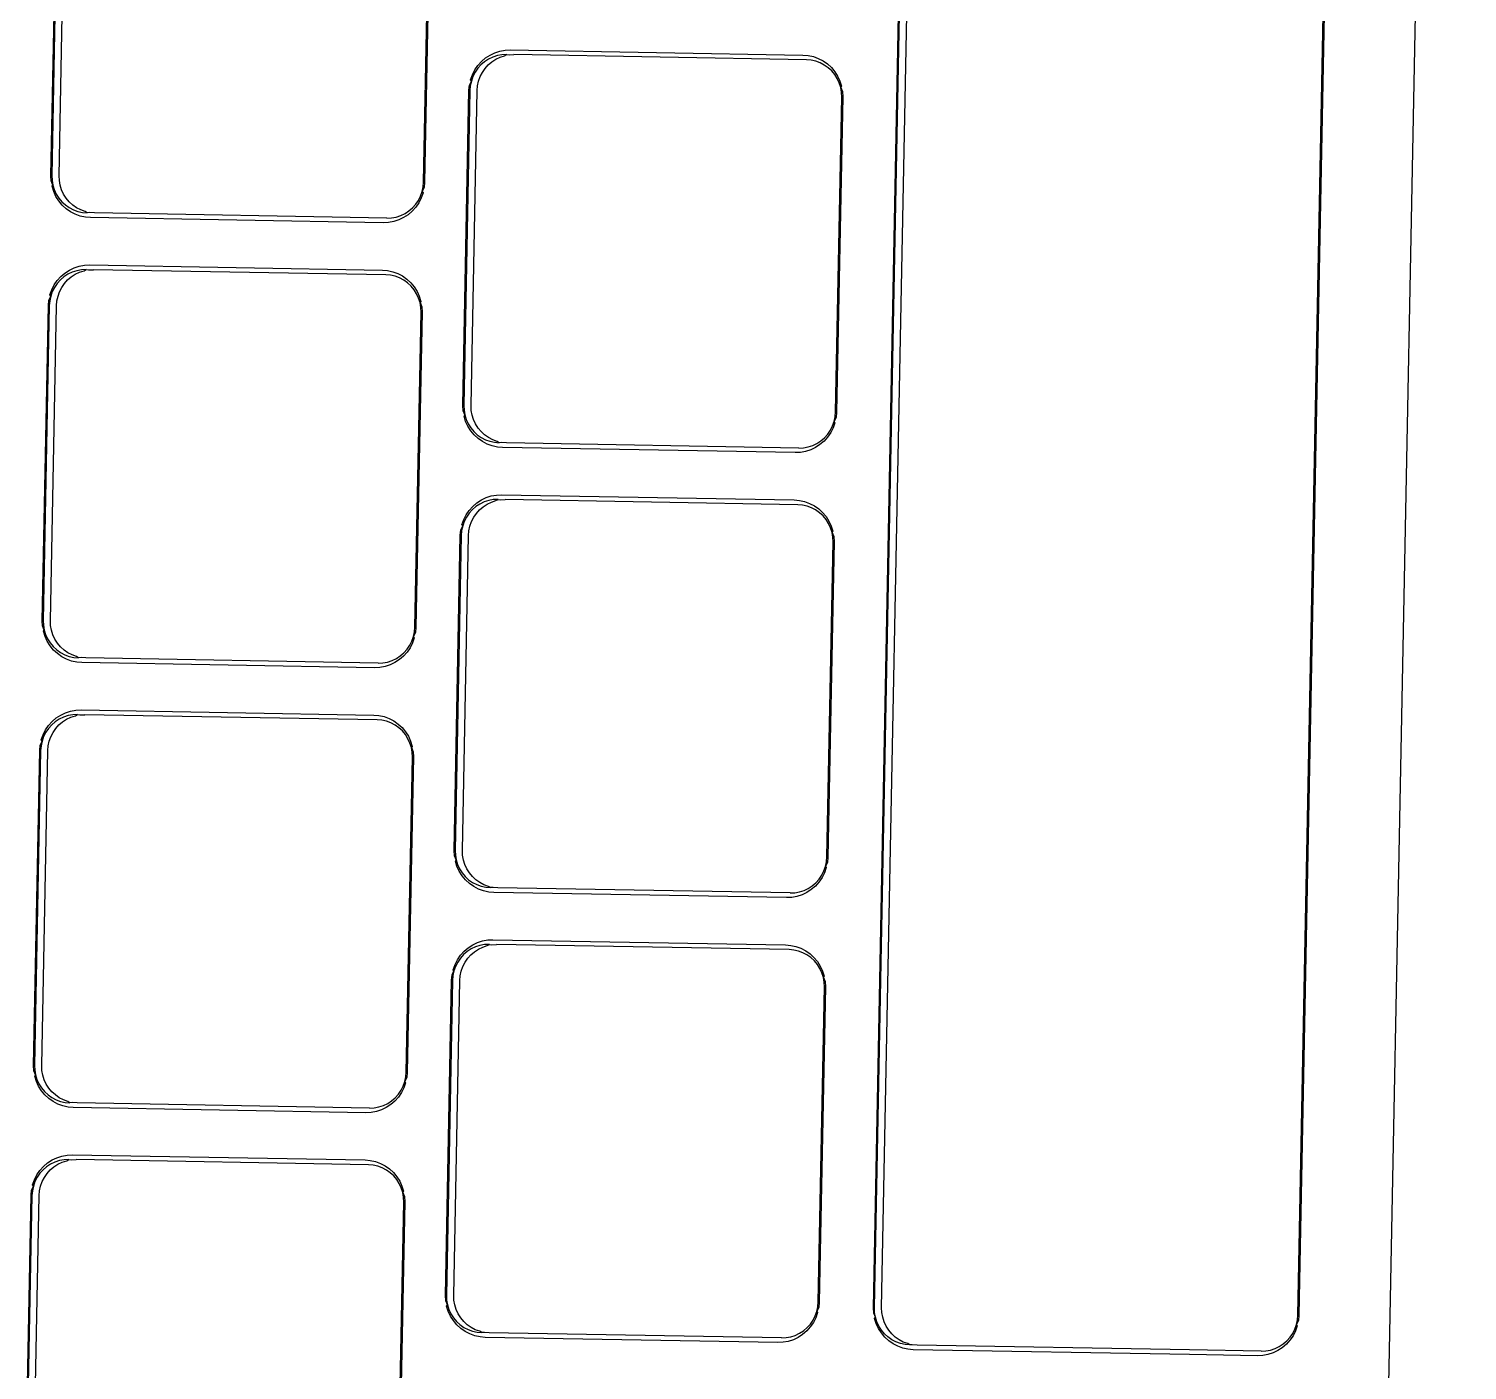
# Model space of a CAD drawing. Header units: millimetres. Extents: x 44692 to 333458, y -26854 to 14445.
# Drawn here: x 314072.6 to 314126.5, y -18762.7 to -18712.4 of the extents above; entities that cross this region are included whole.
import ezdxf

# ---------------------------------------------------------------- set-up
doc = ezdxf.new("R2010")
doc.units = ezdxf.units.MM
doc.header["$LTSCALE"] = 100
doc.layers.add('Muebles', color=112, linetype='Continuous')

msp = doc.modelspace()

# ---------------------------------------------------------------- linework, layer by layer
at = {"layer": 'Muebles'}
for p, q in [((314126.515, -18611.566), (314121.912, -18847.716)), ((314104.258, -18760.359), (314105.788, -18681.869)), ((314104.293, -18760.354), (314105.823, -18681.876)), ((314104.566, -18760.359), (314106.096, -18681.881)), ((314120.169, -18760.634), (314121.699, -18682.156)), ((314121.734, -18682.151), (314120.204, -18760.641)), ((314073.427, -18717.926), (314073.657, -18706.109)), ((314073.692, -18706.116), (314073.462, -18717.921)), ((314073.735, -18717.926), (314073.965, -18706.121)), ((314087.399, -18718.167), (314087.629, -18706.362)), ((314087.664, -18706.356), (314087.434, -18718.173)), ((314089.566, -18713.641), (314089.718, -18713.51)), ((314089.832, -18713.554), (314089.683, -18713.651)), ((314089.718, -18713.51), (314089.886, -18713.401)), ((314089.992, -18713.477), (314089.832, -18713.554)), ((314089.886, -18713.401), (314090.067, -18713.314)), ((314089.956, -18713.656), (314090.105, -18713.558)), ((314090.161, -18713.422), (314089.992, -18713.477)), ((314090.067, -18713.314), (314090.257, -18713.253)), ((314090.105, -18713.558), (314090.265, -18713.482)), ((314090.335, -18713.39), (314090.161, -18713.422)), ((314090.257, -18713.253), (314090.453, -18713.217)), ((314090.265, -18713.482), (314090.434, -18713.427)), ((314090.511, -18713.381), (314090.335, -18713.39)), ((314090.434, -18713.427), (314090.511, -18713.381)), ((314090.453, -18713.217), (314090.646, -18713.207)), ((314090.511, -18713.381), (314090.608, -18713.395)), ((314090.608, -18713.395), (314090.784, -18713.386)), ((314090.646, -18713.207), (314101.617, -18713.401)), ((314101.745, -18713.58), (314090.784, -18713.386)), ((314101.617, -18713.401), (314101.81, -18713.417)), ((314101.921, -18713.594), (314101.745, -18713.58)), ((314101.81, -18713.417), (314102.005, -18713.46)), ((314102.094, -18713.633), (314101.921, -18713.594)), ((314102.005, -18713.46), (314102.192, -18713.528)), ((314102.26, -18713.693), (314102.094, -18713.633)), ((314102.192, -18713.528), (314102.369, -18713.621)), ((314102.369, -18713.621), (314102.532, -18713.736)), ((314089.157, -18714.329), (314089.225, -18714.138)), ((314089.225, -18714.138), (314089.317, -18713.958)), ((314089.327, -18714.047), (314089.246, -18714.207)), ((314089.317, -18713.958), (314089.431, -18713.791)), ((314089.429, -18713.9), (314089.327, -18714.047)), ((314089.548, -18713.767), (314089.429, -18713.9)), ((314089.431, -18713.791), (314089.566, -18713.641)), ((314089.519, -18714.212), (314089.6, -18714.052)), ((314089.683, -18713.651), (314089.548, -18713.767)), ((314089.6, -18714.052), (314089.702, -18713.905)), ((314089.702, -18713.905), (314089.821, -18713.772)), ((314089.821, -18713.772), (314089.956, -18713.656)), ((314102.417, -18713.776), (314102.26, -18713.693)), ((314102.562, -18713.878), (314102.417, -18713.776)), ((314102.532, -18713.736), (314102.68, -18713.873)), ((314102.693, -18713.999), (314102.562, -18713.878)), ((314102.68, -18713.873), (314102.808, -18714.027)), ((314102.807, -18714.136), (314102.693, -18713.999)), ((314102.902, -18714.287), (314102.807, -18714.136)), ((314102.808, -18714.027), (314102.916, -18714.198)), ((314089.098, -18714.724), (314089.115, -18714.528)), ((314089.115, -18714.528), (314089.186, -18714.376)), ((314089.148, -18714.552), (314089.133, -18714.731)), ((314089.186, -18714.376), (314089.148, -18714.552)), ((314089.186, -18714.376), (314089.157, -18714.329)), ((314089.246, -18714.207), (314089.186, -18714.376)), ((314089.406, -18714.736), (314089.421, -18714.557)), ((314089.421, -18714.557), (314089.459, -18714.381)), ((314089.459, -18714.381), (314089.519, -18714.212)), ((314102.977, -18714.449), (314102.902, -18714.287)), ((314102.916, -18714.198), (314103, -18714.381)), ((314103.031, -18714.62), (314102.977, -18714.449)), ((314103, -18714.381), (314103.061, -18714.575)), ((314103.061, -18714.575), (314103.031, -18714.62)), ((314103.062, -18714.797), (314103.031, -18714.62)), ((314103.031, -18714.62), (314103.096, -18714.774)), ((314088.868, -18726.541), (314089.098, -18714.724)), ((314089.133, -18714.731), (314088.903, -18726.536)), ((314089.176, -18726.541), (314089.406, -18714.736)), ((314102.84, -18726.782), (314103.07, -18714.977)), ((314103.105, -18714.971), (314102.875, -18726.789)), ((314103.07, -18714.977), (314103.062, -18714.797)), ((314103.096, -18714.774), (314103.105, -18714.971)), ((314073.436, -18718.123), (314073.427, -18717.926)), ((314073.462, -18717.921), (314073.47, -18718.101)), ((314073.743, -18718.105), (314073.735, -18717.926)), ((314073.501, -18718.277), (314073.436, -18718.123)), ((314073.47, -18718.101), (314073.501, -18718.277)), ((314073.471, -18718.323), (314073.501, -18718.277)), ((314073.531, -18718.517), (314073.471, -18718.323)), ((314073.501, -18718.277), (314073.555, -18718.448)), ((314073.555, -18718.448), (314073.63, -18718.611)), ((314073.774, -18718.282), (314073.743, -18718.105)), ((314073.828, -18718.453), (314073.774, -18718.282)), ((314073.903, -18718.616), (314073.828, -18718.453)), ((314087.346, -18718.522), (314087.384, -18718.346)), ((314087.417, -18718.37), (314087.346, -18718.522)), ((314087.384, -18718.346), (314087.399, -18718.167)), ((314087.434, -18718.173), (314087.417, -18718.37)), ((314073.616, -18718.7), (314073.531, -18718.517)), ((314073.724, -18718.871), (314073.616, -18718.7)), ((314073.63, -18718.611), (314073.725, -18718.762)), ((314073.852, -18719.025), (314073.724, -18718.871)), ((314073.725, -18718.762), (314073.839, -18718.899)), ((314073.839, -18718.899), (314073.97, -18719.02)), ((314074, -18719.162), (314073.852, -18719.025)), ((314073.998, -18718.767), (314073.903, -18718.616)), ((314073.97, -18719.02), (314074.115, -18719.122)), ((314074.112, -18718.904), (314073.998, -18718.767)), ((314074.243, -18719.025), (314074.112, -18718.904)), ((314074.388, -18719.127), (314074.243, -18719.025)), ((314086.984, -18719.131), (314087.103, -18718.998)), ((314087.215, -18718.94), (314087.101, -18719.107)), ((314087.103, -18718.998), (314087.205, -18718.85)), ((314087.205, -18718.85), (314087.286, -18718.691)), ((314087.307, -18718.76), (314087.215, -18718.94)), ((314087.286, -18718.691), (314087.346, -18718.522)), ((314087.375, -18718.568), (314087.307, -18718.76)), ((314087.346, -18718.522), (314087.375, -18718.568)), ((314074.163, -18719.277), (314074, -18719.162)), ((314074.115, -18719.122), (314074.272, -18719.205)), ((314074.34, -18719.37), (314074.163, -18719.277)), ((314074.272, -18719.205), (314074.438, -18719.265)), ((314074.527, -18719.438), (314074.34, -18719.37)), ((314074.545, -18719.209), (314074.388, -18719.127)), ((314074.438, -18719.265), (314074.611, -18719.303)), ((314074.722, -18719.481), (314074.527, -18719.438)), ((314074.711, -18719.27), (314074.545, -18719.209)), ((314074.611, -18719.303), (314074.787, -18719.318)), ((314074.787, -18719.318), (314074.711, -18719.27)), ((314074.915, -18719.497), (314074.722, -18719.481)), ((314074.884, -18719.308), (314074.787, -18719.318)), ((314075.06, -18719.323), (314074.884, -18719.308)), ((314085.886, -18719.691), (314074.915, -18719.497)), ((314086.021, -18719.516), (314075.06, -18719.323)), ((314086.021, -18719.516), (314086.197, -18719.508)), ((314086.197, -18719.508), (314086.371, -18719.476)), ((314086.371, -18719.476), (314086.54, -18719.421)), ((314086.646, -18719.497), (314086.465, -18719.584)), ((314086.54, -18719.421), (314086.7, -18719.344)), ((314086.814, -18719.388), (314086.646, -18719.497)), ((314086.7, -18719.344), (314086.849, -18719.247)), ((314086.966, -18719.257), (314086.814, -18719.388)), ((314086.849, -18719.247), (314086.984, -18719.131)), ((314087.101, -18719.107), (314086.966, -18719.257)), ((314086.079, -18719.681), (314085.886, -18719.691)), ((314086.275, -18719.645), (314086.079, -18719.681)), ((314086.465, -18719.584), (314086.275, -18719.645)), ((314073.666, -18721.854), (314073.8, -18721.704)), ((314073.917, -18721.713), (314073.782, -18721.829)), ((314073.8, -18721.704), (314073.953, -18721.573)), ((314074.066, -18721.616), (314073.917, -18721.713)), ((314073.953, -18721.573), (314074.121, -18721.463)), ((314074.055, -18721.834), (314074.19, -18721.718)), ((314074.226, -18721.54), (314074.066, -18721.616)), ((314074.121, -18721.463), (314074.301, -18721.377)), ((314074.19, -18721.718), (314074.339, -18721.621)), ((314074.395, -18721.485), (314074.226, -18721.54)), ((314074.301, -18721.377), (314074.491, -18721.315)), ((314074.339, -18721.621), (314074.499, -18721.544)), ((314074.569, -18721.453), (314074.395, -18721.485)), ((314074.491, -18721.315), (314074.687, -18721.279)), ((314074.499, -18721.544), (314074.668, -18721.49)), ((314074.746, -18721.444), (314074.569, -18721.453)), ((314074.668, -18721.49), (314074.746, -18721.444)), ((314074.687, -18721.279), (314074.88, -18721.27)), ((314074.746, -18721.444), (314074.842, -18721.458)), ((314074.842, -18721.458), (314075.019, -18721.449)), ((314074.88, -18721.27), (314085.852, -18721.463)), ((314085.979, -18721.642), (314075.019, -18721.449)), ((314085.852, -18721.463), (314086.044, -18721.48)), ((314086.155, -18721.657), (314085.979, -18721.642)), ((314086.044, -18721.48), (314086.239, -18721.523)), ((314086.328, -18721.695), (314086.155, -18721.657)), ((314086.239, -18721.523), (314086.426, -18721.591)), ((314086.494, -18721.756), (314086.328, -18721.695)), ((314086.426, -18721.591), (314086.603, -18721.684)), ((314086.603, -18721.684), (314086.767, -18721.799)), ((314073.392, -18722.392), (314073.46, -18722.201)), ((314073.46, -18722.201), (314073.552, -18722.021)), ((314073.562, -18722.11), (314073.48, -18722.27)), ((314073.552, -18722.021), (314073.666, -18721.854)), ((314073.663, -18721.962), (314073.562, -18722.11)), ((314073.782, -18721.829), (314073.663, -18721.962)), ((314073.753, -18722.275), (314073.835, -18722.115)), ((314073.835, -18722.115), (314073.936, -18721.967)), ((314073.936, -18721.967), (314074.055, -18721.834)), ((314086.651, -18721.838), (314086.494, -18721.756)), ((314086.796, -18721.941), (314086.651, -18721.838)), ((314086.767, -18721.799), (314086.914, -18721.935)), ((314086.927, -18722.061), (314086.796, -18721.941)), ((314086.914, -18721.935), (314087.042, -18722.09)), ((314087.041, -18722.198), (314086.927, -18722.061)), ((314087.136, -18722.35), (314087.041, -18722.198)), ((314087.042, -18722.09), (314087.15, -18722.26)), ((314087.15, -18722.26), (314087.235, -18722.444)), ((314073.102, -18734.604), (314073.332, -18722.787)), ((314073.367, -18722.794), (314073.137, -18734.599)), ((314073.332, -18722.787), (314073.349, -18722.591)), ((314073.349, -18722.591), (314073.42, -18722.439)), ((314073.382, -18722.614), (314073.367, -18722.794)), ((314073.42, -18722.439), (314073.382, -18722.614)), ((314073.42, -18722.439), (314073.392, -18722.392)), ((314073.41, -18734.604), (314073.64, -18722.798)), ((314073.48, -18722.27), (314073.42, -18722.439)), ((314073.64, -18722.798), (314073.655, -18722.619)), ((314073.655, -18722.619), (314073.693, -18722.444)), ((314073.693, -18722.444), (314073.753, -18722.275)), ((314087.211, -18722.512), (314087.136, -18722.35)), ((314087.265, -18722.683), (314087.211, -18722.512)), ((314087.235, -18722.444), (314087.295, -18722.637)), ((314087.295, -18722.637), (314087.265, -18722.683)), ((314087.296, -18722.86), (314087.265, -18722.683)), ((314087.265, -18722.683), (314087.33, -18722.837)), ((314087.074, -18734.845), (314087.304, -18723.039)), ((314087.339, -18723.034), (314087.109, -18734.851)), ((314087.304, -18723.039), (314087.296, -18722.86)), ((314087.33, -18722.837), (314087.339, -18723.034)), ((314088.877, -18726.738), (314088.868, -18726.541)), ((314088.903, -18726.536), (314088.911, -18726.716)), ((314089.184, -18726.721), (314089.176, -18726.541)), ((314088.942, -18726.892), (314088.877, -18726.738)), ((314088.911, -18726.716), (314088.942, -18726.892)), ((314088.912, -18726.938), (314088.942, -18726.892)), ((314088.972, -18727.132), (314088.912, -18726.938)), ((314088.942, -18726.892), (314088.995, -18727.064)), ((314088.995, -18727.064), (314089.071, -18727.226)), ((314089.215, -18726.897), (314089.184, -18726.721)), ((314089.269, -18727.068), (314089.215, -18726.897)), ((314089.344, -18727.231), (314089.269, -18727.068)), ((314102.787, -18727.137), (314102.825, -18726.961)), ((314102.858, -18726.985), (314102.787, -18727.137)), ((314102.825, -18726.961), (314102.84, -18726.782)), ((314102.875, -18726.789), (314102.858, -18726.985)), ((314089.057, -18727.315), (314088.972, -18727.132)), ((314089.164, -18727.486), (314089.057, -18727.315)), ((314089.071, -18727.226), (314089.166, -18727.377)), ((314089.293, -18727.64), (314089.164, -18727.486)), ((314089.166, -18727.377), (314089.28, -18727.514)), ((314089.28, -18727.514), (314089.41, -18727.635)), ((314089.44, -18727.777), (314089.293, -18727.64)), ((314089.439, -18727.382), (314089.344, -18727.231)), ((314089.41, -18727.635), (314089.555, -18727.737)), ((314089.553, -18727.519), (314089.439, -18727.382)), ((314089.683, -18727.64), (314089.553, -18727.519)), ((314089.829, -18727.742), (314089.683, -18727.64)), ((314102.425, -18727.746), (314102.544, -18727.613)), ((314102.655, -18727.555), (314102.541, -18727.722)), ((314102.544, -18727.613), (314102.645, -18727.466)), ((314102.645, -18727.466), (314102.727, -18727.306)), ((314102.747, -18727.375), (314102.655, -18727.555)), ((314102.727, -18727.306), (314102.787, -18727.137)), ((314102.815, -18727.184), (314102.747, -18727.375)), ((314102.787, -18727.137), (314102.815, -18727.184)), ((314089.604, -18727.892), (314089.44, -18727.777)), ((314089.555, -18727.737), (314089.713, -18727.82)), ((314089.781, -18727.985), (314089.604, -18727.892)), ((314089.713, -18727.82), (314089.879, -18727.88)), ((314089.968, -18728.053), (314089.781, -18727.985)), ((314089.986, -18727.824), (314089.829, -18727.742)), ((314089.879, -18727.88), (314090.052, -18727.918)), ((314090.162, -18728.096), (314089.968, -18728.053)), ((314090.152, -18727.885), (314089.986, -18727.824)), ((314090.052, -18727.918), (314090.228, -18727.933)), ((314090.228, -18727.933), (314090.152, -18727.885)), ((314090.355, -18728.112), (314090.162, -18728.096)), ((314090.325, -18727.923), (314090.228, -18727.933)), ((314090.501, -18727.938), (314090.325, -18727.923)), ((314101.327, -18728.306), (314090.355, -18728.112)), ((314101.461, -18728.132), (314090.501, -18727.938)), ((314101.461, -18728.132), (314101.638, -18728.123)), ((314101.638, -18728.123), (314101.812, -18728.091)), ((314101.812, -18728.091), (314101.981, -18728.036)), ((314102.086, -18728.112), (314101.906, -18728.199)), ((314101.981, -18728.036), (314102.141, -18727.959)), ((314102.254, -18728.003), (314102.086, -18728.112)), ((314102.141, -18727.959), (314102.29, -18727.862)), ((314102.407, -18727.872), (314102.254, -18728.003)), ((314102.29, -18727.862), (314102.425, -18727.746)), ((314102.541, -18727.722), (314102.407, -18727.872)), ((314101.52, -18728.296), (314101.327, -18728.306)), ((314101.716, -18728.26), (314101.52, -18728.296)), ((314101.906, -18728.199), (314101.716, -18728.26)), ((314089.106, -18730.469), (314089.241, -18730.319)), ((314089.358, -18730.328), (314089.223, -18730.445)), ((314089.241, -18730.319), (314089.393, -18730.188)), ((314089.507, -18730.231), (314089.358, -18730.328)), ((314089.393, -18730.188), (314089.561, -18730.078)), ((314089.496, -18730.449), (314089.631, -18730.333)), ((314089.667, -18730.155), (314089.507, -18730.231)), ((314089.561, -18730.078), (314089.742, -18729.992)), ((314089.631, -18730.333), (314089.78, -18730.236)), ((314089.836, -18730.1), (314089.667, -18730.155)), ((314089.742, -18729.992), (314089.931, -18729.93)), ((314089.78, -18730.236), (314089.94, -18730.159)), ((314090.01, -18730.068), (314089.836, -18730.1)), ((314089.931, -18729.93), (314090.127, -18729.894)), ((314089.94, -18730.159), (314090.109, -18730.105)), ((314090.186, -18730.059), (314090.01, -18730.068)), ((314090.109, -18730.105), (314090.186, -18730.059)), ((314090.127, -18729.894), (314090.321, -18729.885)), ((314090.186, -18730.059), (314090.283, -18730.073)), ((314090.283, -18730.073), (314090.459, -18730.064)), ((314090.321, -18729.885), (314101.292, -18730.079)), ((314101.42, -18730.257), (314090.459, -18730.064)), ((314101.292, -18730.079), (314101.485, -18730.095)), ((314101.596, -18730.272), (314101.42, -18730.257)), ((314101.485, -18730.095), (314101.679, -18730.138)), ((314101.769, -18730.31), (314101.596, -18730.272)), ((314101.679, -18730.138), (314101.867, -18730.206)), ((314101.935, -18730.371), (314101.769, -18730.31)), ((314101.867, -18730.206), (314102.044, -18730.299)), ((314102.044, -18730.299), (314102.207, -18730.414)), ((314088.832, -18731.007), (314088.9, -18730.816)), ((314088.921, -18730.885), (314088.861, -18731.054)), ((314088.9, -18730.816), (314088.992, -18730.636)), ((314089.002, -18730.725), (314088.921, -18730.885)), ((314088.992, -18730.636), (314089.106, -18730.469)), ((314089.103, -18730.578), (314089.002, -18730.725)), ((314089.223, -18730.445), (314089.103, -18730.578)), ((314089.134, -18731.059), (314089.194, -18730.89)), ((314089.194, -18730.89), (314089.275, -18730.73)), ((314089.275, -18730.73), (314089.377, -18730.582)), ((314089.377, -18730.582), (314089.496, -18730.449)), ((314102.092, -18730.453), (314101.935, -18730.371)), ((314102.237, -18730.556), (314102.092, -18730.453)), ((314102.207, -18730.414), (314102.354, -18730.55)), ((314102.368, -18730.676), (314102.237, -18730.556)), ((314102.354, -18730.55), (314102.483, -18730.705)), ((314102.482, -18730.814), (314102.368, -18730.676)), ((314102.577, -18730.965), (314102.482, -18730.814)), ((314102.483, -18730.705), (314102.591, -18730.876)), ((314102.591, -18730.876), (314102.675, -18731.059)), ((314088.543, -18743.219), (314088.773, -18731.402)), ((314088.808, -18731.409), (314088.578, -18743.214)), ((314088.773, -18731.402), (314088.789, -18731.206)), ((314088.789, -18731.206), (314088.861, -18731.054)), ((314088.823, -18731.23), (314088.808, -18731.409)), ((314088.861, -18731.054), (314088.823, -18731.23)), ((314088.861, -18731.054), (314088.832, -18731.007)), ((314088.851, -18743.219), (314089.081, -18731.413)), ((314089.081, -18731.413), (314089.096, -18731.234)), ((314089.096, -18731.234), (314089.134, -18731.059)), ((314102.652, -18731.127), (314102.577, -18730.965)), ((314102.706, -18731.298), (314102.652, -18731.127)), ((314102.675, -18731.059), (314102.736, -18731.252)), ((314102.736, -18731.252), (314102.706, -18731.298)), ((314102.737, -18731.475), (314102.706, -18731.298)), ((314102.706, -18731.298), (314102.771, -18731.452)), ((314102.515, -18743.46), (314102.745, -18731.654)), ((314102.78, -18731.649), (314102.55, -18743.466)), ((314102.745, -18731.654), (314102.737, -18731.475)), ((314102.771, -18731.452), (314102.78, -18731.649)), ((314073.111, -18734.801), (314073.102, -18734.604)), ((314073.137, -18734.599), (314073.145, -18734.778)), ((314073.418, -18734.783), (314073.41, -18734.604)), ((314073.176, -18734.955), (314073.111, -18734.801)), ((314073.145, -18734.778), (314073.176, -18734.955)), ((314073.146, -18735.001), (314073.176, -18734.955)), ((314073.206, -18735.194), (314073.146, -18735.001)), ((314073.176, -18734.955), (314073.23, -18735.126)), ((314073.291, -18735.378), (314073.206, -18735.194)), ((314073.23, -18735.126), (314073.305, -18735.289)), ((314073.449, -18734.96), (314073.418, -18734.783)), ((314073.503, -18735.131), (314073.449, -18734.96)), ((314073.578, -18735.294), (314073.503, -18735.131)), ((314086.961, -18735.368), (314087.021, -18735.199)), ((314087.021, -18735.199), (314087.059, -18735.024)), ((314087.092, -18735.048), (314087.021, -18735.199)), ((314087.021, -18735.199), (314087.049, -18735.246)), ((314087.059, -18735.024), (314087.074, -18734.845)), ((314087.109, -18734.851), (314087.092, -18735.048)), ((314073.399, -18735.548), (314073.291, -18735.378)), ((314073.305, -18735.289), (314073.4, -18735.44)), ((314073.527, -18735.703), (314073.399, -18735.548)), ((314073.4, -18735.44), (314073.514, -18735.577)), ((314073.514, -18735.577), (314073.645, -18735.698)), ((314073.675, -18735.839), (314073.527, -18735.703)), ((314073.673, -18735.445), (314073.578, -18735.294)), ((314073.645, -18735.698), (314073.79, -18735.8)), ((314073.787, -18735.582), (314073.673, -18735.445)), ((314073.918, -18735.703), (314073.787, -18735.582)), ((314074.063, -18735.805), (314073.918, -18735.703)), ((314086.659, -18735.809), (314086.778, -18735.676)), ((314086.89, -18735.618), (314086.775, -18735.784)), ((314086.778, -18735.676), (314086.879, -18735.528)), ((314086.879, -18735.528), (314086.961, -18735.368)), ((314086.982, -18735.437), (314086.89, -18735.618)), ((314087.049, -18735.246), (314086.982, -18735.437)), ((314073.838, -18735.955), (314073.675, -18735.839)), ((314073.79, -18735.8), (314073.947, -18735.882)), ((314074.015, -18736.047), (314073.838, -18735.955)), ((314073.947, -18735.882), (314074.113, -18735.943)), ((314074.202, -18736.116), (314074.015, -18736.047)), ((314074.22, -18735.887), (314074.063, -18735.805)), ((314074.113, -18735.943), (314074.286, -18735.981)), ((314074.397, -18736.159), (314074.202, -18736.116)), ((314074.386, -18735.948), (314074.22, -18735.887)), ((314074.286, -18735.981), (314074.462, -18735.996)), ((314074.462, -18735.996), (314074.386, -18735.948)), ((314074.59, -18736.175), (314074.397, -18736.159)), ((314074.559, -18735.986), (314074.462, -18735.996)), ((314074.735, -18736.001), (314074.559, -18735.986)), ((314085.561, -18736.368), (314074.59, -18736.175)), ((314085.696, -18736.194), (314074.735, -18736.001)), ((314085.696, -18736.194), (314085.872, -18736.186)), ((314085.872, -18736.186), (314086.046, -18736.154)), ((314086.14, -18736.261), (314085.95, -18736.323)), ((314086.046, -18736.154), (314086.215, -18736.099)), ((314086.321, -18736.175), (314086.14, -18736.261)), ((314086.215, -18736.099), (314086.375, -18736.022)), ((314086.488, -18736.065), (314086.321, -18736.175)), ((314086.375, -18736.022), (314086.524, -18735.925)), ((314086.641, -18735.934), (314086.488, -18736.065)), ((314086.524, -18735.925), (314086.659, -18735.809)), ((314086.775, -18735.784), (314086.641, -18735.934)), ((314085.754, -18736.359), (314085.561, -18736.368)), ((314085.95, -18736.323), (314085.754, -18736.359)), ((314073.341, -18738.532), (314073.475, -18738.382)), ((314073.592, -18738.391), (314073.457, -18738.507)), ((314073.475, -18738.382), (314073.628, -18738.251)), ((314073.741, -18738.294), (314073.592, -18738.391)), ((314073.628, -18738.251), (314073.796, -18738.141)), ((314073.73, -18738.512), (314073.865, -18738.396)), ((314073.901, -18738.217), (314073.741, -18738.294)), ((314073.796, -18738.141), (314073.976, -18738.055)), ((314073.865, -18738.396), (314074.014, -18738.299)), ((314074.07, -18738.163), (314073.901, -18738.217)), ((314073.976, -18738.055), (314074.166, -18737.993)), ((314074.014, -18738.299), (314074.174, -18738.222)), ((314074.244, -18738.131), (314074.07, -18738.163)), ((314074.166, -18737.993), (314074.362, -18737.957)), ((314074.174, -18738.222), (314074.343, -18738.167)), ((314074.421, -18738.122), (314074.244, -18738.131)), ((314074.343, -18738.167), (314074.421, -18738.122)), ((314074.362, -18737.957), (314074.555, -18737.948)), ((314074.421, -18738.122), (314074.517, -18738.135)), ((314074.517, -18738.135), (314074.694, -18738.127)), ((314074.555, -18737.948), (314085.527, -18738.141)), ((314085.654, -18738.32), (314074.694, -18738.127)), ((314085.527, -18738.141), (314085.719, -18738.157)), ((314085.83, -18738.335), (314085.654, -18738.32)), ((314085.719, -18738.157), (314085.914, -18738.2)), ((314086.003, -18738.373), (314085.83, -18738.335)), ((314085.914, -18738.2), (314086.101, -18738.269)), ((314086.169, -18738.434), (314086.003, -18738.373)), ((314086.101, -18738.269), (314086.278, -18738.361)), ((314086.326, -18738.516), (314086.169, -18738.434)), ((314086.278, -18738.361), (314086.441, -18738.477)), ((314073.067, -18739.07), (314073.135, -18738.879)), ((314073.155, -18738.948), (314073.095, -18739.117)), ((314073.135, -18738.879), (314073.226, -18738.698)), ((314073.237, -18738.788), (314073.155, -18738.948)), ((314073.226, -18738.698), (314073.341, -18738.532)), ((314073.338, -18738.64), (314073.237, -18738.788)), ((314073.457, -18738.507), (314073.338, -18738.64)), ((314073.368, -18739.121), (314073.428, -18738.952)), ((314073.428, -18738.952), (314073.51, -18738.793)), ((314073.51, -18738.793), (314073.611, -18738.645)), ((314073.611, -18738.645), (314073.73, -18738.512)), ((314086.471, -18738.618), (314086.326, -18738.516)), ((314086.441, -18738.477), (314086.589, -18738.613)), ((314086.602, -18738.739), (314086.471, -18738.618)), ((314086.589, -18738.613), (314086.717, -18738.768)), ((314086.716, -18738.876), (314086.602, -18738.739)), ((314086.811, -18739.027), (314086.716, -18738.876)), ((314086.717, -18738.768), (314086.825, -18738.938)), ((314086.825, -18738.938), (314086.91, -18739.122)), ((314072.777, -18751.282), (314073.007, -18739.465)), ((314073.042, -18739.471), (314072.812, -18751.277)), ((314073.007, -18739.465), (314073.024, -18739.268)), ((314073.024, -18739.268), (314073.095, -18739.117)), ((314073.057, -18739.292), (314073.042, -18739.471)), ((314073.095, -18739.117), (314073.057, -18739.292)), ((314073.095, -18739.117), (314073.067, -18739.07)), ((314073.085, -18751.281), (314073.315, -18739.476)), ((314073.315, -18739.476), (314073.33, -18739.297)), ((314073.33, -18739.297), (314073.368, -18739.121)), ((314086.886, -18739.19), (314086.811, -18739.027)), ((314086.94, -18739.361), (314086.886, -18739.19)), ((314086.91, -18739.122), (314086.97, -18739.315)), ((314086.97, -18739.315), (314086.94, -18739.361)), ((314086.971, -18739.538), (314086.94, -18739.361)), ((314086.94, -18739.361), (314087.005, -18739.515)), ((314087.005, -18739.515), (314087.014, -18739.712)), ((314086.749, -18751.523), (314086.979, -18739.717)), ((314087.014, -18739.712), (314086.784, -18751.529)), ((314086.979, -18739.717), (314086.971, -18739.538)), ((314088.551, -18743.416), (314088.543, -18743.219)), ((314088.578, -18743.214), (314088.586, -18743.393)), ((314088.859, -18743.398), (314088.851, -18743.219)), ((314088.617, -18743.57), (314088.551, -18743.416)), ((314088.586, -18743.393), (314088.617, -18743.57)), ((314088.587, -18743.616), (314088.617, -18743.57)), ((314088.647, -18743.809), (314088.587, -18743.616)), ((314088.617, -18743.57), (314088.67, -18743.741)), ((314088.732, -18743.993), (314088.647, -18743.809)), ((314088.67, -18743.741), (314088.745, -18743.904)), ((314088.89, -18743.575), (314088.859, -18743.398)), ((314088.943, -18743.746), (314088.89, -18743.575)), ((314089.018, -18743.909), (314088.943, -18743.746)), ((314102.401, -18743.984), (314102.462, -18743.814)), ((314102.462, -18743.814), (314102.5, -18743.639)), ((314102.533, -18743.663), (314102.462, -18743.814)), ((314102.462, -18743.814), (314102.49, -18743.861)), ((314102.5, -18743.639), (314102.515, -18743.46)), ((314102.55, -18743.466), (314102.533, -18743.663)), ((314088.839, -18744.164), (314088.732, -18743.993)), ((314088.745, -18743.904), (314088.841, -18744.055)), ((314088.968, -18744.318), (314088.839, -18744.164)), ((314088.841, -18744.055), (314088.955, -18744.192)), ((314088.955, -18744.192), (314089.085, -18744.313)), ((314089.115, -18744.454), (314088.968, -18744.318)), ((314089.114, -18744.06), (314089.018, -18743.909)), ((314089.085, -18744.313), (314089.23, -18744.415)), ((314089.228, -18744.197), (314089.114, -18744.06)), ((314089.358, -18744.318), (314089.228, -18744.197)), ((314089.503, -18744.42), (314089.358, -18744.318)), ((314102.1, -18744.424), (314102.219, -18744.291)), ((314102.33, -18744.233), (314102.216, -18744.399)), ((314102.219, -18744.291), (314102.32, -18744.143)), ((314102.32, -18744.143), (314102.401, -18743.984)), ((314102.422, -18744.052), (314102.33, -18744.233)), ((314102.49, -18743.861), (314102.422, -18744.052)), ((314089.279, -18744.57), (314089.115, -18744.454)), ((314089.23, -18744.415), (314089.387, -18744.497)), ((314089.456, -18744.662), (314089.279, -18744.57)), ((314089.387, -18744.497), (314089.554, -18744.558)), ((314089.643, -18744.731), (314089.456, -18744.662)), ((314089.66, -18744.502), (314089.503, -18744.42)), ((314089.554, -18744.558), (314089.726, -18744.596)), ((314089.837, -18744.774), (314089.643, -18744.731)), ((314089.827, -18744.563), (314089.66, -18744.502)), ((314089.726, -18744.596), (314089.903, -18744.611)), ((314089.903, -18744.611), (314089.827, -18744.563)), ((314090.03, -18744.79), (314089.837, -18744.774)), ((314089.999, -18744.601), (314089.903, -18744.611)), ((314090.176, -18744.616), (314089.999, -18744.601)), ((314101.002, -18744.984), (314090.03, -18744.79)), ((314101.136, -18744.809), (314090.176, -18744.616)), ((314101.136, -18744.809), (314101.313, -18744.801)), ((314101.313, -18744.801), (314101.487, -18744.769)), ((314101.581, -18744.876), (314101.391, -18744.938)), ((314101.487, -18744.769), (314101.655, -18744.714)), ((314101.761, -18744.79), (314101.581, -18744.876)), ((314101.655, -18744.714), (314101.816, -18744.637)), ((314101.929, -18744.68), (314101.761, -18744.79)), ((314101.816, -18744.637), (314101.965, -18744.54)), ((314102.082, -18744.55), (314101.929, -18744.68)), ((314101.965, -18744.54), (314102.1, -18744.424)), ((314102.216, -18744.399), (314102.082, -18744.55)), ((314101.195, -18744.974), (314101.002, -18744.984)), ((314101.391, -18744.938), (314101.195, -18744.974)), ((314088.781, -18747.147), (314088.916, -18746.997)), ((314089.033, -18747.006), (314088.898, -18747.122)), ((314088.916, -18746.997), (314089.068, -18746.866)), ((314089.182, -18746.909), (314089.033, -18747.006)), ((314089.068, -18746.866), (314089.236, -18746.756)), ((314089.171, -18747.127), (314089.306, -18747.011)), ((314089.342, -18746.832), (314089.182, -18746.909)), ((314089.236, -18746.756), (314089.417, -18746.67)), ((314089.306, -18747.011), (314089.455, -18746.914)), ((314089.51, -18746.778), (314089.342, -18746.832)), ((314089.417, -18746.67), (314089.606, -18746.608)), ((314089.455, -18746.914), (314089.615, -18746.837)), ((314089.685, -18746.746), (314089.51, -18746.778)), ((314089.606, -18746.608), (314089.802, -18746.572)), ((314089.615, -18746.837), (314089.783, -18746.782)), ((314089.861, -18746.737), (314089.685, -18746.746)), ((314089.783, -18746.782), (314089.861, -18746.737)), ((314089.802, -18746.572), (314089.996, -18746.563)), ((314089.861, -18746.737), (314089.958, -18746.75)), ((314089.958, -18746.75), (314090.134, -18746.742)), ((314089.996, -18746.563), (314100.967, -18746.756)), ((314101.095, -18746.935), (314090.134, -18746.742)), ((314100.967, -18746.756), (314101.16, -18746.773)), ((314101.271, -18746.95), (314101.095, -18746.935)), ((314101.16, -18746.773), (314101.354, -18746.815)), ((314101.444, -18746.988), (314101.271, -18746.95)), ((314101.354, -18746.815), (314101.542, -18746.884)), ((314101.61, -18747.049), (314101.444, -18746.988)), ((314101.542, -18746.884), (314101.719, -18746.976)), ((314101.767, -18747.131), (314101.61, -18747.049)), ((314101.719, -18746.976), (314101.882, -18747.092)), ((314088.507, -18747.685), (314088.575, -18747.494)), ((314088.596, -18747.563), (314088.536, -18747.732)), ((314088.575, -18747.494), (314088.667, -18747.313)), ((314088.677, -18747.403), (314088.596, -18747.563)), ((314088.667, -18747.313), (314088.781, -18747.147)), ((314088.778, -18747.255), (314088.677, -18747.403)), ((314088.898, -18747.122), (314088.778, -18747.255)), ((314088.809, -18747.737), (314088.869, -18747.568)), ((314088.869, -18747.568), (314088.95, -18747.408)), ((314088.95, -18747.408), (314089.051, -18747.26)), ((314089.051, -18747.26), (314089.171, -18747.127)), ((314101.912, -18747.233), (314101.767, -18747.131)), ((314101.882, -18747.092), (314102.029, -18747.228)), ((314102.043, -18747.354), (314101.912, -18747.233)), ((314102.029, -18747.228), (314102.158, -18747.383)), ((314102.157, -18747.491), (314102.043, -18747.354)), ((314102.252, -18747.642), (314102.157, -18747.491)), ((314102.158, -18747.383), (314102.266, -18747.553)), ((314102.266, -18747.553), (314102.35, -18747.737)), ((314088.217, -18759.897), (314088.448, -18748.08)), ((314088.483, -18748.086), (314088.253, -18759.892)), ((314088.448, -18748.08), (314088.464, -18747.883)), ((314088.464, -18747.883), (314088.536, -18747.732)), ((314088.498, -18747.907), (314088.483, -18748.086)), ((314088.536, -18747.732), (314088.498, -18747.907)), ((314088.536, -18747.732), (314088.507, -18747.685)), ((314088.526, -18759.897), (314088.756, -18748.091)), ((314088.756, -18748.091), (314088.771, -18747.912)), ((314088.771, -18747.912), (314088.809, -18747.737)), ((314102.327, -18747.805), (314102.252, -18747.642)), ((314102.38, -18747.976), (314102.327, -18747.805)), ((314102.35, -18747.737), (314102.411, -18747.93)), ((314102.411, -18747.93), (314102.38, -18747.976)), ((314102.412, -18748.153), (314102.38, -18747.976)), ((314102.38, -18747.976), (314102.446, -18748.13)), ((314102.446, -18748.13), (314102.455, -18748.327)), ((314102.189, -18760.138), (314102.42, -18748.332)), ((314102.455, -18748.327), (314102.224, -18760.144)), ((314102.42, -18748.332), (314102.412, -18748.153)), ((314072.786, -18751.479), (314072.777, -18751.282)), ((314072.812, -18751.277), (314072.82, -18751.456)), ((314073.093, -18751.461), (314073.085, -18751.281)), ((314072.851, -18751.633), (314072.786, -18751.479)), ((314072.82, -18751.456), (314072.851, -18751.633)), ((314072.821, -18751.679), (314072.851, -18751.633)), ((314072.881, -18751.872), (314072.821, -18751.679)), ((314072.851, -18751.633), (314072.905, -18751.804)), ((314072.966, -18752.056), (314072.881, -18751.872)), ((314072.905, -18751.804), (314072.98, -18751.966)), ((314073.124, -18751.638), (314073.093, -18751.461)), ((314073.178, -18751.809), (314073.124, -18751.638)), ((314073.253, -18751.971), (314073.178, -18751.809)), ((314086.636, -18752.046), (314086.696, -18751.877)), ((314086.696, -18751.877), (314086.734, -18751.702)), ((314086.767, -18751.726), (314086.696, -18751.877)), ((314086.696, -18751.877), (314086.724, -18751.924)), ((314086.734, -18751.702), (314086.749, -18751.523)), ((314086.784, -18751.529), (314086.767, -18751.726)), ((314073.074, -18752.226), (314072.966, -18752.056)), ((314072.98, -18751.966), (314073.075, -18752.118)), ((314073.202, -18752.381), (314073.074, -18752.226)), ((314073.075, -18752.118), (314073.189, -18752.255)), ((314073.189, -18752.255), (314073.32, -18752.375)), ((314073.35, -18752.517), (314073.202, -18752.381)), ((314073.348, -18752.122), (314073.253, -18751.971)), ((314073.32, -18752.375), (314073.465, -18752.478)), ((314073.462, -18752.26), (314073.348, -18752.122)), ((314073.593, -18752.38), (314073.462, -18752.26)), ((314073.738, -18752.483), (314073.593, -18752.38)), ((314086.334, -18752.487), (314086.453, -18752.354)), ((314086.565, -18752.295), (314086.45, -18752.462)), ((314086.453, -18752.354), (314086.554, -18752.206)), ((314086.554, -18752.206), (314086.636, -18752.046)), ((314086.656, -18752.115), (314086.565, -18752.295)), ((314086.724, -18751.924), (314086.656, -18752.115)), ((314073.513, -18752.632), (314073.35, -18752.517)), ((314073.465, -18752.478), (314073.622, -18752.56)), ((314073.69, -18752.725), (314073.513, -18752.632)), ((314073.622, -18752.56), (314073.788, -18752.621)), ((314073.877, -18752.793), (314073.69, -18752.725)), ((314073.895, -18752.565), (314073.738, -18752.483)), ((314073.788, -18752.621), (314073.961, -18752.659)), ((314074.072, -18752.836), (314073.877, -18752.793)), ((314074.061, -18752.626), (314073.895, -18752.565)), ((314073.961, -18752.659), (314074.137, -18752.674)), ((314074.137, -18752.674), (314074.061, -18752.626)), ((314074.264, -18752.853), (314074.072, -18752.836)), ((314074.234, -18752.664), (314074.137, -18752.674)), ((314074.41, -18752.679), (314074.234, -18752.664)), ((314085.236, -18753.046), (314074.264, -18752.853)), ((314085.37, -18752.872), (314074.41, -18752.679)), ((314085.37, -18752.872), (314085.547, -18752.863)), ((314085.547, -18752.863), (314085.721, -18752.831)), ((314085.815, -18752.939), (314085.625, -18753.001)), ((314085.721, -18752.831), (314085.89, -18752.777)), ((314085.995, -18752.853), (314085.815, -18752.939)), ((314085.89, -18752.777), (314086.05, -18752.7)), ((314086.163, -18752.743), (314085.995, -18752.853)), ((314086.05, -18752.7), (314086.199, -18752.603)), ((314086.316, -18752.612), (314086.163, -18752.743)), ((314086.199, -18752.603), (314086.334, -18752.487)), ((314086.45, -18752.462), (314086.316, -18752.612)), ((314085.429, -18753.037), (314085.236, -18753.046)), ((314085.625, -18753.001), (314085.429, -18753.037)), ((314073.016, -18755.209), (314073.15, -18755.059)), ((314073.267, -18755.069), (314073.132, -18755.185)), ((314073.15, -18755.059), (314073.303, -18754.928)), ((314073.416, -18754.972), (314073.267, -18755.069)), ((314073.303, -18754.928), (314073.47, -18754.819)), ((314073.405, -18755.19), (314073.54, -18755.074)), ((314073.576, -18754.895), (314073.416, -18754.972)), ((314073.47, -18754.819), (314073.651, -18754.733)), ((314073.54, -18755.074), (314073.689, -18754.977)), ((314073.745, -18754.84), (314073.576, -18754.895)), ((314073.651, -18754.733), (314073.841, -18754.671)), ((314073.689, -18754.977), (314073.849, -18754.9)), ((314073.919, -18754.808), (314073.745, -18754.84)), ((314073.841, -18754.671), (314074.037, -18754.635)), ((314073.849, -18754.9), (314074.018, -18754.845)), ((314074.096, -18754.8), (314073.919, -18754.808)), ((314074.018, -18754.845), (314074.096, -18754.8)), ((314074.037, -18754.635), (314074.23, -18754.625)), ((314074.096, -18754.8), (314074.192, -18754.813)), ((314074.192, -18754.813), (314074.369, -18754.804)), ((314074.23, -18754.625), (314085.201, -18754.819)), ((314085.329, -18754.998), (314074.369, -18754.804)), ((314085.201, -18754.819), (314085.394, -18754.835)), ((314085.505, -18755.013), (314085.329, -18754.998)), ((314085.394, -18754.835), (314085.589, -18754.878)), ((314085.678, -18755.051), (314085.505, -18755.013)), ((314085.589, -18754.878), (314085.776, -18754.946)), ((314085.844, -18755.111), (314085.678, -18755.051)), ((314085.776, -18754.946), (314085.953, -18755.039)), ((314086.001, -18755.194), (314085.844, -18755.111)), ((314085.953, -18755.039), (314086.116, -18755.155)), ((314072.742, -18755.748), (314072.81, -18755.557)), ((314072.83, -18755.625), (314072.77, -18755.794)), ((314072.81, -18755.557), (314072.901, -18755.376)), ((314072.912, -18755.466), (314072.83, -18755.625)), ((314072.901, -18755.376), (314073.016, -18755.209)), ((314073.013, -18755.318), (314072.912, -18755.466)), ((314073.132, -18755.185), (314073.013, -18755.318)), ((314073.043, -18755.799), (314073.103, -18755.63)), ((314073.103, -18755.63), (314073.185, -18755.47)), ((314073.185, -18755.47), (314073.286, -18755.323)), ((314073.286, -18755.323), (314073.405, -18755.19)), ((314086.146, -18755.296), (314086.001, -18755.194)), ((314086.116, -18755.155), (314086.264, -18755.291)), ((314086.277, -18755.417), (314086.146, -18755.296)), ((314086.264, -18755.291), (314086.392, -18755.445)), ((314086.391, -18755.554), (314086.277, -18755.417)), ((314086.486, -18755.705), (314086.391, -18755.554)), ((314086.392, -18755.445), (314086.5, -18755.616)), ((314086.5, -18755.616), (314086.585, -18755.8)), ((314072.452, -18767.96), (314072.682, -18756.143)), ((314072.717, -18756.149), (314072.487, -18767.954)), ((314072.682, -18756.143), (314072.699, -18755.946)), ((314072.699, -18755.946), (314072.77, -18755.794)), ((314072.732, -18755.97), (314072.717, -18756.149)), ((314072.77, -18755.794), (314072.732, -18755.97)), ((314072.77, -18755.794), (314072.742, -18755.748)), ((314072.76, -18767.959), (314072.99, -18756.154)), ((314072.99, -18756.154), (314073.005, -18755.975)), ((314073.005, -18755.975), (314073.043, -18755.799)), ((314086.561, -18755.868), (314086.486, -18755.705)), ((314086.615, -18756.039), (314086.561, -18755.868)), ((314086.585, -18755.8), (314086.645, -18755.993)), ((314086.645, -18755.993), (314086.615, -18756.039)), ((314086.646, -18756.215), (314086.615, -18756.039)), ((314086.615, -18756.039), (314086.68, -18756.193)), ((314086.654, -18756.395), (314086.646, -18756.215)), ((314086.68, -18756.193), (314086.689, -18756.39)), ((314086.424, -18768.2), (314086.654, -18756.395)), ((314086.689, -18756.39), (314086.459, -18768.207)), ((314088.226, -18760.094), (314088.217, -18759.897)), ((314088.253, -18759.892), (314088.261, -18760.071)), ((314088.534, -18760.076), (314088.526, -18759.897)), ((314088.292, -18760.248), (314088.226, -18760.094)), ((314088.261, -18760.071), (314088.292, -18760.248)), ((314088.261, -18760.294), (314088.292, -18760.248)), ((314088.322, -18760.487), (314088.261, -18760.294)), ((314088.292, -18760.248), (314088.345, -18760.419)), ((314088.407, -18760.671), (314088.322, -18760.487)), ((314088.345, -18760.419), (314088.42, -18760.582)), ((314088.565, -18760.253), (314088.534, -18760.076)), ((314088.618, -18760.424), (314088.565, -18760.253)), ((314088.693, -18760.586), (314088.618, -18760.424)), ((314102.076, -18760.661), (314102.137, -18760.492)), ((314102.165, -18760.539), (314102.097, -18760.73)), ((314102.137, -18760.492), (314102.174, -18760.317)), ((314102.208, -18760.341), (314102.137, -18760.492)), ((314102.137, -18760.492), (314102.165, -18760.539)), ((314102.174, -18760.317), (314102.189, -18760.138)), ((314102.224, -18760.144), (314102.208, -18760.341)), ((314104.267, -18760.556), (314104.258, -18760.359)), ((314104.301, -18760.533), (314104.293, -18760.354)), ((314104.332, -18760.71), (314104.301, -18760.533)), ((314104.574, -18760.538), (314104.566, -18760.359)), ((314104.605, -18760.715), (314104.574, -18760.538)), ((314088.514, -18760.841), (314088.407, -18760.671)), ((314088.42, -18760.582), (314088.516, -18760.733)), ((314088.643, -18760.996), (314088.514, -18760.841)), ((314088.516, -18760.733), (314088.63, -18760.87)), ((314088.63, -18760.87), (314088.76, -18760.991)), ((314088.79, -18761.132), (314088.643, -18760.996)), ((314088.789, -18760.737), (314088.693, -18760.586)), ((314088.76, -18760.991), (314088.905, -18761.093)), ((314088.903, -18760.875), (314088.789, -18760.737)), ((314089.033, -18760.995), (314088.903, -18760.875)), ((314089.178, -18761.098), (314089.033, -18760.995)), ((314101.891, -18761.077), (314101.756, -18761.227)), ((314101.775, -18761.102), (314101.894, -18760.969)), ((314102.005, -18760.911), (314101.891, -18761.077)), ((314101.894, -18760.969), (314101.995, -18760.821)), ((314101.995, -18760.821), (314102.076, -18760.661)), ((314102.097, -18760.73), (314102.005, -18760.911)), ((314104.332, -18760.71), (314104.267, -18760.556)), ((314104.302, -18760.756), (314104.332, -18760.71)), ((314104.362, -18760.949), (314104.302, -18760.756)), ((314104.386, -18760.881), (314104.332, -18760.71)), ((314104.447, -18761.133), (314104.362, -18760.949)), ((314104.461, -18761.044), (314104.386, -18760.881)), ((314104.556, -18761.195), (314104.461, -18761.044)), ((314104.659, -18760.886), (314104.605, -18760.715)), ((314104.734, -18761.049), (314104.659, -18760.886)), ((314104.829, -18761.2), (314104.734, -18761.049)), ((314120.056, -18761.158), (314120.116, -18760.989)), ((314120.145, -18761.036), (314120.077, -18761.227)), ((314120.116, -18760.989), (314120.154, -18760.813)), ((314120.188, -18760.837), (314120.116, -18760.989)), ((314120.116, -18760.989), (314120.145, -18761.036)), ((314120.154, -18760.813), (314120.169, -18760.634)), ((314120.204, -18760.641), (314120.188, -18760.837)), ((314088.954, -18761.248), (314088.79, -18761.132)), ((314088.905, -18761.093), (314089.062, -18761.175)), ((314089.131, -18761.34), (314088.954, -18761.248)), ((314089.062, -18761.175), (314089.229, -18761.236)), ((314089.318, -18761.409), (314089.131, -18761.34)), ((314089.335, -18761.18), (314089.178, -18761.098)), ((314089.229, -18761.236), (314089.401, -18761.274)), ((314089.512, -18761.451), (314089.318, -18761.409)), ((314089.502, -18761.241), (314089.335, -18761.18)), ((314089.401, -18761.274), (314089.578, -18761.289)), ((314089.578, -18761.289), (314089.502, -18761.241)), ((314089.705, -18761.468), (314089.512, -18761.451)), ((314089.674, -18761.279), (314089.578, -18761.289)), ((314089.851, -18761.294), (314089.674, -18761.279)), ((314100.677, -18761.661), (314089.705, -18761.468)), ((314100.811, -18761.487), (314089.851, -18761.294)), ((314100.811, -18761.487), (314100.988, -18761.478)), ((314101.066, -18761.616), (314100.87, -18761.652)), ((314100.988, -18761.478), (314101.162, -18761.446)), ((314101.256, -18761.554), (314101.066, -18761.616)), ((314101.162, -18761.446), (314101.33, -18761.392)), ((314101.436, -18761.468), (314101.256, -18761.554)), ((314101.33, -18761.392), (314101.49, -18761.315)), ((314101.604, -18761.358), (314101.436, -18761.468)), ((314101.49, -18761.315), (314101.639, -18761.218)), ((314101.756, -18761.227), (314101.604, -18761.358)), ((314101.639, -18761.218), (314101.775, -18761.102)), ((314104.555, -18761.303), (314104.447, -18761.133)), ((314104.683, -18761.458), (314104.555, -18761.303)), ((314104.67, -18761.332), (314104.556, -18761.195)), ((314104.801, -18761.453), (314104.67, -18761.332)), ((314104.831, -18761.594), (314104.683, -18761.458)), ((314104.946, -18761.555), (314104.801, -18761.453)), ((314104.943, -18761.337), (314104.829, -18761.2)), ((314104.994, -18761.71), (314104.831, -18761.594)), ((314105.074, -18761.458), (314104.943, -18761.337)), ((314105.103, -18761.637), (314104.946, -18761.555)), ((314105.219, -18761.56), (314105.074, -18761.458)), ((314105.376, -18761.642), (314105.219, -18761.56)), ((314119.619, -18761.714), (314119.754, -18761.598)), ((314119.871, -18761.574), (314119.736, -18761.724)), ((314119.754, -18761.598), (314119.874, -18761.465)), ((314119.985, -18761.407), (314119.871, -18761.574)), ((314119.874, -18761.465), (314119.975, -18761.317)), ((314119.975, -18761.317), (314120.056, -18761.158)), ((314120.077, -18761.227), (314119.985, -18761.407)), ((314100.87, -18761.652), (314100.677, -18761.661)), ((314105.171, -18761.802), (314104.994, -18761.71)), ((314105.269, -18761.698), (314105.103, -18761.637)), ((314105.358, -18761.871), (314105.171, -18761.802)), ((314105.442, -18761.736), (314105.269, -18761.698)), ((314105.553, -18761.914), (314105.358, -18761.871)), ((314105.542, -18761.703), (314105.376, -18761.642)), ((314105.618, -18761.751), (314105.442, -18761.736)), ((314105.618, -18761.751), (314105.542, -18761.703)), ((314105.746, -18761.93), (314105.553, -18761.914)), ((314105.715, -18761.741), (314105.618, -18761.751)), ((314105.891, -18761.756), (314105.715, -18761.741)), ((314116.101, -18762.113), (314105.746, -18761.93)), ((314116.104, -18761.936), (314105.891, -18761.756)), ((314118.656, -18762.158), (314116.101, -18762.113)), ((314118.791, -18761.983), (314116.104, -18761.936)), ((314118.85, -18762.148), (314118.656, -18762.158)), ((314118.791, -18761.983), (314118.968, -18761.975)), ((314119.046, -18762.112), (314118.85, -18762.148)), ((314118.968, -18761.975), (314119.142, -18761.943)), ((314119.236, -18762.051), (314119.046, -18762.112)), ((314119.142, -18761.943), (314119.31, -18761.888)), ((314119.416, -18761.964), (314119.236, -18762.051)), ((314119.31, -18761.888), (314119.47, -18761.811)), ((314119.584, -18761.855), (314119.416, -18761.964)), ((314119.47, -18761.811), (314119.619, -18761.714)), ((314119.736, -18761.724), (314119.584, -18761.855))]:
    msp.add_line(p, q, dxfattribs=at)

doc.saveas('drawing.dxf')
